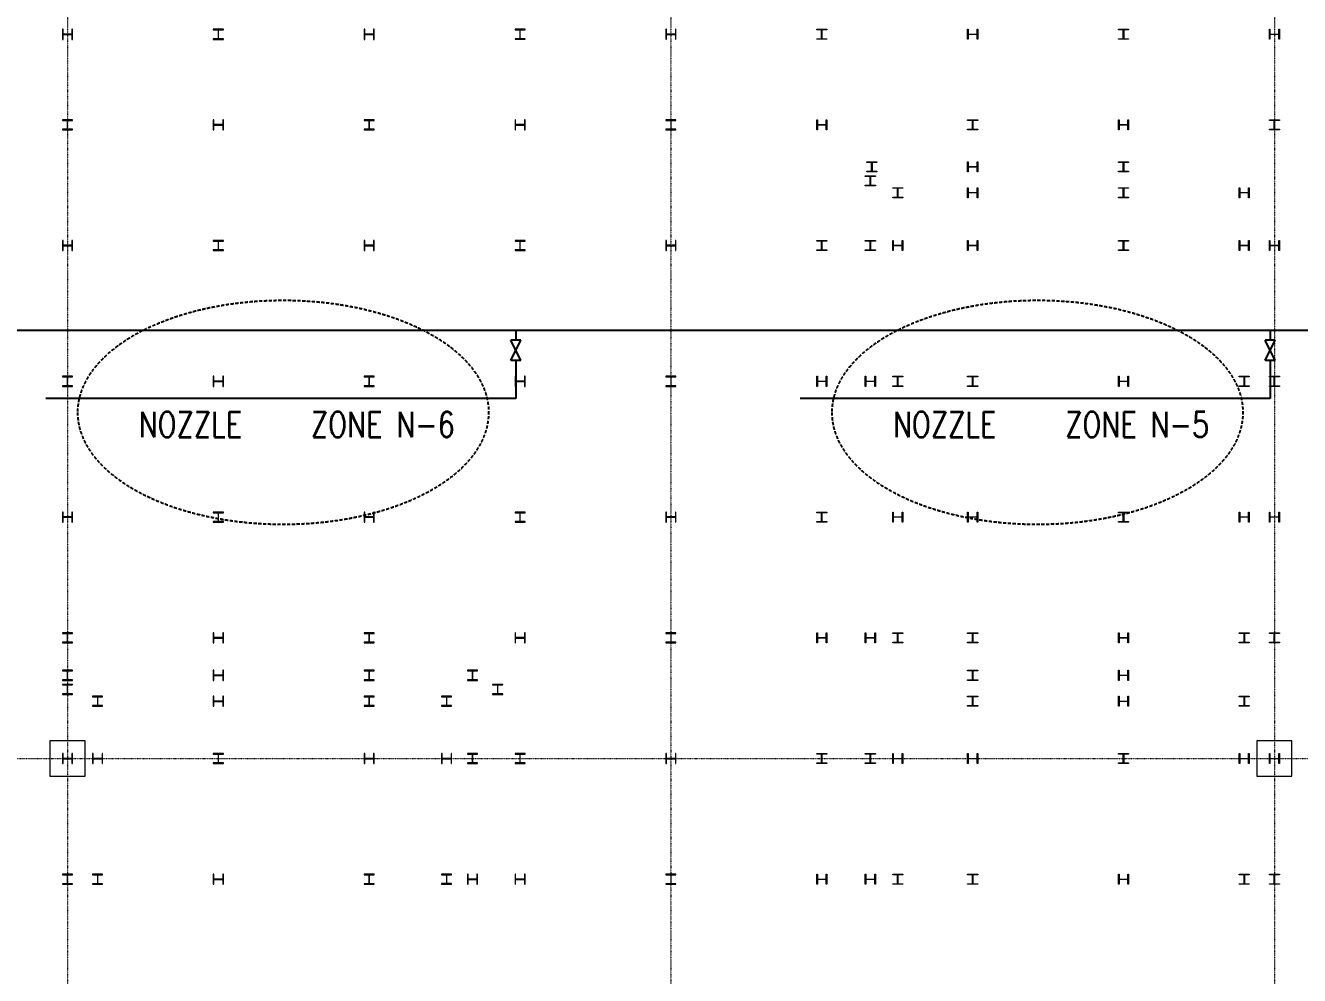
# Model space of a CAD drawing. Extents: x -32000 to 362567, y -29000 to 144214.
# Drawn here: x 126365 to 151700, y 70686 to 89575 of the extents above; entities that cross this region are included whole.
import ezdxf
from ezdxf.enums import TextEntityAlignment as Align

# ---------------------------------------------------------------- set-up
doc = ezdxf.new("R2010")
doc.units = 0
doc.header["$LTSCALE"] = 10
doc.linetypes.add('H12PL25$0$JJP_三點線', pattern=[0.9, 0.3, -0.15, 0, -0.15, 0, -0.15, 0, -0.15])
doc.linetypes.add('XFM1P20-HI FOG-200K$0$HIDDEN', pattern=[9.525, 6.35, -3.175])
for name, color, linetype in [('H12PL25$0$S-COL', 252, 'Continuous'), ('H12PL25$0$S-GRID', 252, 'Continuous'), ('XFM1P20-HI FOG-200K$0$M-CWTR-TEXT', 4, 'Continuous'), ('XFM1P20-HI FOG-200K$0$M-PIPE-CHWR20', 110, 'Continuous'), ('XFM1P20-HI FOG-200K$0$M-PIPE-FITTING', 2, 'Continuous')]:
    doc.layers.add(name, color=color, linetype=linetype)
doc.styles.add('XFM1P20-HI FOG-200K$0$12P7-XCM2P10$0$AA-TXT', font='simplex.shx', dxfattribs={"bigfont": 'china.shx'})

# ---------------------------------------------------------------- blocks, each defined once
blk = doc.blocks.new('H12PL25')
at = {"layer": 'H12PL25$0$S-COL', "lineweight": 0, "flags": 128}
for points in [[(127300, 89499.5), (127288, 89499.5), (127288, 89416.5, -0.41421356), (127275, 89403.5), (127125, 89403.5, -0.41421356), (127112, 89416.5), (127112, 89499.5), (127100, 89499.5), (127100, 89299.5), (127112, 89299.5), (127112, 89382.5, -0.41421356), (127125, 89395.5), (127275, 89395.5, -0.41421356), (127288, 89382.5), (127288, 89299.5), (127300, 89299.5)], [(130300, 89299.5), (130300, 89311.5), (130217, 89311.5, -0.41421356), (130204, 89324.5), (130204, 89474.5, -0.41421356), (130217, 89487.5), (130300, 89487.5), (130300, 89499.5), (130100, 89499.5), (130100, 89487.5), (130183, 89487.5, -0.41421356), (130196, 89474.5), (130196, 89324.5, -0.41421356), (130183, 89311.5), (130100, 89311.5), (130100, 89299.5)], [(133300, 89499.5), (133288, 89499.5), (133288, 89416.5, -0.41421356), (133275, 89403.5), (133125, 89403.5, -0.41421356), (133112, 89416.5), (133112, 89499.5), (133100, 89499.5), (133100, 89299.5), (133112, 89299.5), (133112, 89382.5, -0.41421356), (133125, 89395.5), (133275, 89395.5, -0.41421356), (133288, 89382.5), (133288, 89299.5), (133300, 89299.5)], [(136300, 89300), (136300, 89312), (136217, 89312, -0.41421356), (136204, 89325), (136204, 89475, -0.41421356), (136217, 89488), (136300, 89488), (136300, 89500), (136100, 89500), (136100, 89488), (136183, 89488, -0.41421356), (136196, 89475), (136196, 89325, -0.41421356), (136183, 89312), (136100, 89312), (136100, 89300)], [(139300, 89500), (139288, 89500), (139288, 89417, -0.41421356), (139275, 89404), (139125, 89404, -0.41421356), (139112, 89417), (139112, 89500), (139100, 89500), (139100, 89300), (139112, 89300), (139112, 89383, -0.41421356), (139125, 89396), (139275, 89396, -0.41421356), (139288, 89383), (139288, 89300), (139300, 89300)], [(142100, 89300), (142100, 89312), (142183, 89312, 0.41421356), (142196, 89325), (142196, 89475, 0.41421356), (142183, 89488), (142100, 89488), (142100, 89500), (142300, 89500), (142300, 89488), (142217, 89488, 0.41421356), (142204, 89475), (142204, 89325, 0.41421356), (142217, 89312), (142300, 89312), (142300, 89300)], [(145100, 89500), (145112, 89500), (145112, 89417, 0.41421356), (145125, 89404), (145275, 89404, 0.41421356), (145288, 89417), (145288, 89500), (145300, 89500), (145300, 89300), (145288, 89300), (145288, 89383, 0.41421356), (145275, 89396), (145125, 89396, 0.41421356), (145112, 89383), (145112, 89300), (145100, 89300)], [(148100, 89300), (148100, 89312), (148183, 89312, 0.41421356), (148196, 89325), (148196, 89475, 0.41421356), (148183, 89488), (148100, 89488), (148100, 89500), (148300, 89500), (148300, 89488), (148217, 89488, 0.41421356), (148204, 89475), (148204, 89325, 0.41421356), (148217, 89312), (148300, 89312), (148300, 89300)], [(151100, 89500), (151112, 89500), (151112, 89417, 0.41421356), (151125, 89404), (151275, 89404, 0.41421356), (151288, 89417), (151288, 89500), (151300, 89500), (151300, 89300), (151288, 89300), (151288, 89383, 0.41421356), (151275, 89396), (151125, 89396, 0.41421356), (151112, 89383), (151112, 89300), (151100, 89300)], [(127300, 87500), (127300, 87512), (127217, 87512, -0.41421356), (127204, 87525), (127204, 87675, -0.41421356), (127217, 87688), (127300, 87688), (127300, 87700), (127100, 87700), (127100, 87688), (127183, 87688, -0.41421356), (127196, 87675), (127196, 87525, -0.41421356), (127183, 87512), (127100, 87512), (127100, 87500)], [(130300, 87700), (130288, 87700), (130288, 87617, -0.41421356), (130275, 87604), (130125, 87604, -0.41421356), (130112, 87617), (130112, 87700), (130100, 87700), (130100, 87500), (130112, 87500), (130112, 87583, -0.41421356), (130125, 87596), (130275, 87596, -0.41421356), (130288, 87583), (130288, 87500), (130300, 87500)], [(133300, 87500), (133300, 87512), (133217, 87512, -0.41421356), (133204, 87525), (133204, 87675, -0.41421356), (133217, 87688), (133300, 87688), (133300, 87700), (133100, 87700), (133100, 87688), (133183, 87688, -0.41421356), (133196, 87675), (133196, 87525, -0.41421356), (133183, 87512), (133100, 87512), (133100, 87500)], [(136300, 87700), (136288, 87700), (136288, 87617, -0.41421356), (136275, 87604), (136125, 87604, -0.41421356), (136112, 87617), (136112, 87700), (136100, 87700), (136100, 87500), (136112, 87500), (136112, 87583, -0.41421356), (136125, 87596), (136275, 87596, -0.41421356), (136288, 87583), (136288, 87500), (136300, 87500)], [(139300, 87500), (139300, 87512), (139217, 87512, -0.41421356), (139204, 87525), (139204, 87675, -0.41421356), (139217, 87688), (139300, 87688), (139300, 87700), (139100, 87700), (139100, 87688), (139183, 87688, -0.41421356), (139196, 87675), (139196, 87525, -0.41421356), (139183, 87512), (139100, 87512), (139100, 87500)], [(142100, 87700), (142112, 87700), (142112, 87617, 0.41421356), (142125, 87604), (142275, 87604, 0.41421356), (142288, 87617), (142288, 87700), (142300, 87700), (142300, 87500), (142288, 87500), (142288, 87583, 0.41421356), (142275, 87596), (142125, 87596, 0.41421356), (142112, 87583), (142112, 87500), (142100, 87500)], [(145100, 87500), (145100, 87512), (145183, 87512, 0.41421356), (145196, 87525), (145196, 87675, 0.41421356), (145183, 87688), (145100, 87688), (145100, 87700), (145300, 87700), (145300, 87688), (145217, 87688, 0.41421356), (145204, 87675), (145204, 87525, 0.41421356), (145217, 87512), (145300, 87512), (145300, 87500)], [(148100, 87700), (148112, 87700), (148112, 87617, 0.41421356), (148125, 87604), (148275, 87604, 0.41421356), (148288, 87617), (148288, 87700), (148300, 87700), (148300, 87500), (148288, 87500), (148288, 87583, 0.41421356), (148275, 87596), (148125, 87596, 0.41421356), (148112, 87583), (148112, 87500), (148100, 87500)], [(151100, 87500), (151100, 87512), (151183, 87512, 0.41421356), (151196, 87525), (151196, 87675, 0.41421356), (151183, 87688), (151100, 87688), (151100, 87700), (151300, 87700), (151300, 87688), (151217, 87688, 0.41421356), (151204, 87675), (151204, 87525, 0.41421356), (151217, 87512), (151300, 87512), (151300, 87500)], [(143095, 86665), (143095, 86677), (143178, 86677, 0.41421356), (143191, 86690), (143191, 86840, 0.41421356), (143178, 86853), (143095, 86853), (143095, 86865), (143295, 86865), (143295, 86853), (143212, 86853, 0.41421356), (143199, 86840), (143199, 86690, 0.41421356), (143212, 86677), (143295, 86677), (143295, 86665)], [(145100, 86865), (145112, 86865), (145112, 86782, 0.41421356), (145125, 86769), (145275, 86769, 0.41421356), (145288, 86782), (145288, 86865), (145300, 86865), (145300, 86665), (145288, 86665), (145288, 86748, 0.41421356), (145275, 86761), (145125, 86761, 0.41421356), (145112, 86748), (145112, 86665), (145100, 86665)], [(148100, 86665), (148100, 86677), (148183, 86677, 0.41421356), (148196, 86690), (148196, 86840, 0.41421356), (148183, 86853), (148100, 86853), (148100, 86865), (148300, 86865), (148300, 86853), (148217, 86853, 0.41421356), (148204, 86840), (148204, 86690, 0.41421356), (148217, 86677), (148300, 86677), (148300, 86665)], [(143065, 86385), (143065, 86397), (143148, 86397, 0.41421356), (143161, 86410), (143161, 86560, 0.41421356), (143148, 86573), (143065, 86573), (143065, 86585), (143265, 86585), (143265, 86573), (143182, 86573, 0.41421356), (143169, 86560), (143169, 86410, 0.41421356), (143182, 86397), (143265, 86397), (143265, 86385)], [(143610, 86150), (143610, 86162), (143693, 86162, 0.41421356), (143706, 86175), (143706, 86325, 0.41421356), (143693, 86338), (143610, 86338), (143610, 86350), (143810, 86350), (143810, 86338), (143727, 86338, 0.41421356), (143714, 86325), (143714, 86175, 0.41421356), (143727, 86162), (143810, 86162), (143810, 86150)], [(145100, 86350), (145112, 86350), (145112, 86267, 0.41421356), (145125, 86254), (145275, 86254, 0.41421356), (145288, 86267), (145288, 86350), (145300, 86350), (145300, 86150), (145288, 86150), (145288, 86233, 0.41421356), (145275, 86246), (145125, 86246, 0.41421356), (145112, 86233), (145112, 86150), (145100, 86150)], [(148100, 86150), (148100, 86162), (148183, 86162, 0.41421356), (148196, 86175), (148196, 86325, 0.41421356), (148183, 86338), (148100, 86338), (148100, 86350), (148300, 86350), (148300, 86338), (148217, 86338, 0.41421356), (148204, 86325), (148204, 86175, 0.41421356), (148217, 86162), (148300, 86162), (148300, 86150)], [(150500, 86350), (150512, 86350), (150512, 86267, 0.41421356), (150525, 86254), (150675, 86254, 0.41421356), (150688, 86267), (150688, 86350), (150700, 86350), (150700, 86150), (150688, 86150), (150688, 86233, 0.41421356), (150675, 86246), (150525, 86246, 0.41421356), (150512, 86233), (150512, 86150), (150500, 86150)], [(127300, 85300), (127288, 85300), (127288, 85217, -0.41421356), (127275, 85204), (127125, 85204, -0.41421356), (127112, 85217), (127112, 85300), (127100, 85300), (127100, 85100), (127112, 85100), (127112, 85183, -0.41421356), (127125, 85196), (127275, 85196, -0.41421356), (127288, 85183), (127288, 85100), (127300, 85100)], [(130300, 85100), (130300, 85112), (130217, 85112, -0.41421356), (130204, 85125), (130204, 85275, -0.41421356), (130217, 85288), (130300, 85288), (130300, 85300), (130100, 85300), (130100, 85288), (130183, 85288, -0.41421356), (130196, 85275), (130196, 85125, -0.41421356), (130183, 85112), (130100, 85112), (130100, 85100)], [(133300, 85300), (133288, 85300), (133288, 85217, -0.41421356), (133275, 85204), (133125, 85204, -0.41421356), (133112, 85217), (133112, 85300), (133100, 85300), (133100, 85100), (133112, 85100), (133112, 85183, -0.41421356), (133125, 85196), (133275, 85196, -0.41421356), (133288, 85183), (133288, 85100), (133300, 85100)], [(136300, 85100), (136300, 85112), (136217, 85112, -0.41421356), (136204, 85125), (136204, 85275, -0.41421356), (136217, 85288), (136300, 85288), (136300, 85300), (136100, 85300), (136100, 85288), (136183, 85288, -0.41421356), (136196, 85275), (136196, 85125, -0.41421356), (136183, 85112), (136100, 85112), (136100, 85100)], [(139300, 85300), (139288, 85300), (139288, 85217, -0.41421356), (139275, 85204), (139125, 85204, -0.41421356), (139112, 85217), (139112, 85300), (139100, 85300), (139100, 85100), (139112, 85100), (139112, 85183, -0.41421356), (139125, 85196), (139275, 85196, -0.41421356), (139288, 85183), (139288, 85100), (139300, 85100)], [(142100, 85100), (142100, 85112), (142183, 85112, 0.41421356), (142196, 85125), (142196, 85275, 0.41421356), (142183, 85288), (142100, 85288), (142100, 85300), (142300, 85300), (142300, 85288), (142217, 85288, 0.41421356), (142204, 85275), (142204, 85125, 0.41421356), (142217, 85112), (142300, 85112), (142300, 85100)], [(143065, 85100), (143065, 85112), (143148, 85112, 0.41421356), (143161, 85125), (143161, 85275, 0.41421356), (143148, 85288), (143065, 85288), (143065, 85300), (143265, 85300), (143265, 85288), (143182, 85288, 0.41421356), (143169, 85275), (143169, 85125, 0.41421356), (143182, 85112), (143265, 85112), (143265, 85100)], [(143610, 85300), (143622, 85300), (143622, 85217, 0.41421356), (143635, 85204), (143785, 85204, 0.41421356), (143798, 85217), (143798, 85300), (143810, 85300), (143810, 85100), (143798, 85100), (143798, 85183, 0.41421356), (143785, 85196), (143635, 85196, 0.41421356), (143622, 85183), (143622, 85100), (143610, 85100)], [(145100, 85300), (145112, 85300), (145112, 85217, 0.41421356), (145125, 85204), (145275, 85204, 0.41421356), (145288, 85217), (145288, 85300), (145300, 85300), (145300, 85100), (145288, 85100), (145288, 85183, 0.41421356), (145275, 85196), (145125, 85196, 0.41421356), (145112, 85183), (145112, 85100), (145100, 85100)], [(148100, 85100), (148100, 85112), (148183, 85112, 0.41421356), (148196, 85125), (148196, 85275, 0.41421356), (148183, 85288), (148100, 85288), (148100, 85300), (148300, 85300), (148300, 85288), (148217, 85288, 0.41421356), (148204, 85275), (148204, 85125, 0.41421356), (148217, 85112), (148300, 85112), (148300, 85100)], [(150500, 85300), (150512, 85300), (150512, 85217, 0.41421356), (150525, 85204), (150675, 85204, 0.41421356), (150688, 85217), (150688, 85300), (150700, 85300), (150700, 85100), (150688, 85100), (150688, 85183, 0.41421356), (150675, 85196), (150525, 85196, 0.41421356), (150512, 85183), (150512, 85100), (150500, 85100)], [(151100, 85300), (151112, 85300), (151112, 85217, 0.41421356), (151125, 85204), (151275, 85204, 0.41421356), (151288, 85217), (151288, 85300), (151300, 85300), (151300, 85100), (151288, 85100), (151288, 85183, 0.41421356), (151275, 85196), (151125, 85196, 0.41421356), (151112, 85183), (151112, 85100), (151100, 85100)], [(127300, 82400), (127300, 82412), (127217, 82412, -0.41421356), (127204, 82425), (127204, 82575, -0.41421356), (127217, 82588), (127300, 82588), (127300, 82600), (127100, 82600), (127100, 82588), (127183, 82588, -0.41421356), (127196, 82575), (127196, 82425, -0.41421356), (127183, 82412), (127100, 82412), (127100, 82400)], [(130300, 82600), (130288, 82600), (130288, 82517, -0.41421356), (130275, 82504), (130125, 82504, -0.41421356), (130112, 82517), (130112, 82600), (130100, 82600), (130100, 82400), (130112, 82400), (130112, 82483, -0.41421356), (130125, 82496), (130275, 82496, -0.41421356), (130288, 82483), (130288, 82400), (130300, 82400)], [(133300, 82400), (133300, 82412), (133217, 82412, -0.41421356), (133204, 82425), (133204, 82575, -0.41421356), (133217, 82588), (133300, 82588), (133300, 82600), (133100, 82600), (133100, 82588), (133183, 82588, -0.41421356), (133196, 82575), (133196, 82425, -0.41421356), (133183, 82412), (133100, 82412), (133100, 82400)], [(136300, 82600), (136288, 82600), (136288, 82517, -0.41421356), (136275, 82504), (136125, 82504, -0.41421356), (136112, 82517), (136112, 82600), (136100, 82600), (136100, 82400), (136112, 82400), (136112, 82483, -0.41421356), (136125, 82496), (136275, 82496, -0.41421356), (136288, 82483), (136288, 82400), (136300, 82400)], [(139300, 82400), (139300, 82412), (139217, 82412, -0.41421356), (139204, 82425), (139204, 82575, -0.41421356), (139217, 82588), (139300, 82588), (139300, 82600), (139100, 82600), (139100, 82588), (139183, 82588, -0.41421356), (139196, 82575), (139196, 82425, -0.41421356), (139183, 82412), (139100, 82412), (139100, 82400)], [(142100, 82600), (142112, 82600), (142112, 82517, 0.41421356), (142125, 82504), (142275, 82504, 0.41421356), (142288, 82517), (142288, 82600), (142300, 82600), (142300, 82400), (142288, 82400), (142288, 82483, 0.41421356), (142275, 82496), (142125, 82496, 0.41421356), (142112, 82483), (142112, 82400), (142100, 82400)], [(143065, 82600), (143077, 82600), (143077, 82517, 0.41421356), (143090, 82504), (143240, 82504, 0.41421356), (143253, 82517), (143253, 82600), (143265, 82600), (143265, 82400), (143253, 82400), (143253, 82483, 0.41421356), (143240, 82496), (143090, 82496, 0.41421356), (143077, 82483), (143077, 82400), (143065, 82400)], [(143610, 82400), (143610, 82412), (143693, 82412, 0.41421356), (143706, 82425), (143706, 82575, 0.41421356), (143693, 82588), (143610, 82588), (143610, 82600), (143810, 82600), (143810, 82588), (143727, 82588, 0.41421356), (143714, 82575), (143714, 82425, 0.41421356), (143727, 82412), (143810, 82412), (143810, 82400)], [(145100, 82400), (145100, 82412), (145183, 82412, 0.41421356), (145196, 82425), (145196, 82575, 0.41421356), (145183, 82588), (145100, 82588), (145100, 82600), (145300, 82600), (145300, 82588), (145217, 82588, 0.41421356), (145204, 82575), (145204, 82425, 0.41421356), (145217, 82412), (145300, 82412), (145300, 82400)], [(148100, 82600), (148112, 82600), (148112, 82517, 0.41421356), (148125, 82504), (148275, 82504, 0.41421356), (148288, 82517), (148288, 82600), (148300, 82600), (148300, 82400), (148288, 82400), (148288, 82483, 0.41421356), (148275, 82496), (148125, 82496, 0.41421356), (148112, 82483), (148112, 82400), (148100, 82400)], [(150500, 82400), (150500, 82412), (150583, 82412, 0.41421356), (150596, 82425), (150596, 82575, 0.41421356), (150583, 82588), (150500, 82588), (150500, 82600), (150700, 82600), (150700, 82588), (150617, 82588, 0.41421356), (150604, 82575), (150604, 82425, 0.41421356), (150617, 82412), (150700, 82412), (150700, 82400)], [(151100, 82400), (151100, 82412), (151183, 82412, 0.41421356), (151196, 82425), (151196, 82575, 0.41421356), (151183, 82588), (151100, 82588), (151100, 82600), (151300, 82600), (151300, 82588), (151217, 82588, 0.41421356), (151204, 82575), (151204, 82425, 0.41421356), (151217, 82412), (151300, 82412), (151300, 82400)], [(127300, 79900), (127288, 79900), (127288, 79817, -0.41421356), (127275, 79804), (127125, 79804, -0.41421356), (127112, 79817), (127112, 79900), (127100, 79900), (127100, 79700), (127112, 79700), (127112, 79783, -0.41421356), (127125, 79796), (127275, 79796, -0.41421356), (127288, 79783), (127288, 79700), (127300, 79700)], [(130300, 79700), (130300, 79712), (130217, 79712, -0.41421356), (130204, 79725), (130204, 79875, -0.41421356), (130217, 79888), (130300, 79888), (130300, 79900), (130100, 79900), (130100, 79888), (130183, 79888, -0.41421356), (130196, 79875), (130196, 79725, -0.41421356), (130183, 79712), (130100, 79712), (130100, 79700)], [(133300, 79900), (133288, 79900), (133288, 79817, -0.41421356), (133275, 79804), (133125, 79804, -0.41421356), (133112, 79817), (133112, 79900), (133100, 79900), (133100, 79700), (133112, 79700), (133112, 79783, -0.41421356), (133125, 79796), (133275, 79796, -0.41421356), (133288, 79783), (133288, 79700), (133300, 79700)], [(136300, 79700), (136300, 79712), (136217, 79712, -0.41421356), (136204, 79725), (136204, 79875, -0.41421356), (136217, 79888), (136300, 79888), (136300, 79900), (136100, 79900), (136100, 79888), (136183, 79888, -0.41421356), (136196, 79875), (136196, 79725, -0.41421356), (136183, 79712), (136100, 79712), (136100, 79700)], [(139300, 79900), (139288, 79900), (139288, 79817, -0.41421356), (139275, 79804), (139125, 79804, -0.41421356), (139112, 79817), (139112, 79900), (139100, 79900), (139100, 79700), (139112, 79700), (139112, 79783, -0.41421356), (139125, 79796), (139275, 79796, -0.41421356), (139288, 79783), (139288, 79700), (139300, 79700)], [(142100, 79700), (142100, 79712), (142183, 79712, 0.41421356), (142196, 79725), (142196, 79875, 0.41421356), (142183, 79888), (142100, 79888), (142100, 79900), (142300, 79900), (142300, 79888), (142217, 79888, 0.41421356), (142204, 79875), (142204, 79725, 0.41421356), (142217, 79712), (142300, 79712), (142300, 79700)], [(143610, 79900), (143622, 79900), (143622, 79817, 0.41421356), (143635, 79804), (143785, 79804, 0.41421356), (143798, 79817), (143798, 79900), (143810, 79900), (143810, 79700), (143798, 79700), (143798, 79783, 0.41421356), (143785, 79796), (143635, 79796, 0.41421356), (143622, 79783), (143622, 79700), (143610, 79700)], [(145100, 79900), (145112, 79900), (145112, 79817, 0.41421356), (145125, 79804), (145275, 79804, 0.41421356), (145288, 79817), (145288, 79900), (145300, 79900), (145300, 79700), (145288, 79700), (145288, 79783, 0.41421356), (145275, 79796), (145125, 79796, 0.41421356), (145112, 79783), (145112, 79700), (145100, 79700)], [(148100, 79700), (148100, 79712), (148183, 79712, 0.41421356), (148196, 79725), (148196, 79875, 0.41421356), (148183, 79888), (148100, 79888), (148100, 79900), (148300, 79900), (148300, 79888), (148217, 79888, 0.41421356), (148204, 79875), (148204, 79725, 0.41421356), (148217, 79712), (148300, 79712), (148300, 79700)], [(150500, 79900), (150512, 79900), (150512, 79817, 0.41421356), (150525, 79804), (150675, 79804, 0.41421356), (150688, 79817), (150688, 79900), (150700, 79900), (150700, 79700), (150688, 79700), (150688, 79783, 0.41421356), (150675, 79796), (150525, 79796, 0.41421356), (150512, 79783), (150512, 79700), (150500, 79700)], [(151100, 79900), (151112, 79900), (151112, 79817, 0.41421356), (151125, 79804), (151275, 79804, 0.41421356), (151288, 79817), (151288, 79900), (151300, 79900), (151300, 79700), (151288, 79700), (151288, 79783, 0.41421356), (151275, 79796), (151125, 79796, 0.41421356), (151112, 79783), (151112, 79700), (151100, 79700)], [(127300, 77300), (127300, 77312), (127217, 77312, -0.41421356), (127204, 77325), (127204, 77475, -0.41421356), (127217, 77488), (127300, 77488), (127300, 77500), (127100, 77500), (127100, 77488), (127183, 77488, -0.41421356), (127196, 77475), (127196, 77325, -0.41421356), (127183, 77312), (127100, 77312), (127100, 77300)], [(130300, 77500), (130288, 77500), (130288, 77417, -0.41421356), (130275, 77404), (130125, 77404, -0.41421356), (130112, 77417), (130112, 77500), (130100, 77500), (130100, 77300), (130112, 77300), (130112, 77383, -0.41421356), (130125, 77396), (130275, 77396, -0.41421356), (130288, 77383), (130288, 77300), (130300, 77300)], [(133300, 77300), (133300, 77312), (133217, 77312, -0.41421356), (133204, 77325), (133204, 77475, -0.41421356), (133217, 77488), (133300, 77488), (133300, 77500), (133100, 77500), (133100, 77488), (133183, 77488, -0.41421356), (133196, 77475), (133196, 77325, -0.41421356), (133183, 77312), (133100, 77312), (133100, 77300)], [(136300, 77500), (136288, 77500), (136288, 77417, -0.41421356), (136275, 77404), (136125, 77404, -0.41421356), (136112, 77417), (136112, 77500), (136100, 77500), (136100, 77300), (136112, 77300), (136112, 77383, -0.41421356), (136125, 77396), (136275, 77396, -0.41421356), (136288, 77383), (136288, 77300), (136300, 77300)], [(139300, 77300), (139300, 77312), (139217, 77312, -0.41421356), (139204, 77325), (139204, 77475, -0.41421356), (139217, 77488), (139300, 77488), (139300, 77500), (139100, 77500), (139100, 77488), (139183, 77488, -0.41421356), (139196, 77475), (139196, 77325, -0.41421356), (139183, 77312), (139100, 77312), (139100, 77300)], [(142100, 77500), (142112, 77500), (142112, 77417, 0.41421356), (142125, 77404), (142275, 77404, 0.41421356), (142288, 77417), (142288, 77500), (142300, 77500), (142300, 77300), (142288, 77300), (142288, 77383, 0.41421356), (142275, 77396), (142125, 77396, 0.41421356), (142112, 77383), (142112, 77300), (142100, 77300)], [(143065, 77500), (143077, 77500), (143077, 77417, 0.41421356), (143090, 77404), (143240, 77404, 0.41421356), (143253, 77417), (143253, 77500), (143265, 77500), (143265, 77300), (143253, 77300), (143253, 77383, 0.41421356), (143240, 77396), (143090, 77396, 0.41421356), (143077, 77383), (143077, 77300), (143065, 77300)], [(143610, 77300), (143610, 77312), (143693, 77312, 0.41421356), (143706, 77325), (143706, 77475, 0.41421356), (143693, 77488), (143610, 77488), (143610, 77500), (143810, 77500), (143810, 77488), (143727, 77488, 0.41421356), (143714, 77475), (143714, 77325, 0.41421356), (143727, 77312), (143810, 77312), (143810, 77300)], [(145100, 77300), (145100, 77312), (145183, 77312, 0.41421356), (145196, 77325), (145196, 77475, 0.41421356), (145183, 77488), (145100, 77488), (145100, 77500), (145300, 77500), (145300, 77488), (145217, 77488, 0.41421356), (145204, 77475), (145204, 77325, 0.41421356), (145217, 77312), (145300, 77312), (145300, 77300)], [(148100, 77500), (148112, 77500), (148112, 77417, 0.41421356), (148125, 77404), (148275, 77404, 0.41421356), (148288, 77417), (148288, 77500), (148300, 77500), (148300, 77300), (148288, 77300), (148288, 77383, 0.41421356), (148275, 77396), (148125, 77396, 0.41421356), (148112, 77383), (148112, 77300), (148100, 77300)], [(150500, 77300), (150500, 77312), (150583, 77312, 0.41421356), (150596, 77325), (150596, 77475, 0.41421356), (150583, 77488), (150500, 77488), (150500, 77500), (150700, 77500), (150700, 77488), (150617, 77488, 0.41421356), (150604, 77475), (150604, 77325, 0.41421356), (150617, 77312), (150700, 77312), (150700, 77300)], [(151100, 77300), (151100, 77312), (151183, 77312, 0.41421356), (151196, 77325), (151196, 77475, 0.41421356), (151183, 77488), (151100, 77488), (151100, 77500), (151300, 77500), (151300, 77488), (151217, 77488, 0.41421356), (151204, 77475), (151204, 77325, 0.41421356), (151217, 77312), (151300, 77312), (151300, 77300)], [(127300, 76555), (127300, 76567), (127217, 76567, -0.41421356), (127204, 76580), (127204, 76730, -0.41421356), (127217, 76743), (127300, 76743), (127300, 76755), (127100, 76755), (127100, 76743), (127183, 76743, -0.41421356), (127196, 76730), (127196, 76580, -0.41421356), (127183, 76567), (127100, 76567), (127100, 76555)], [(130300, 76755), (130288, 76755), (130288, 76672, -0.41421356), (130275, 76659), (130125, 76659, -0.41421356), (130112, 76672), (130112, 76755), (130100, 76755), (130100, 76555), (130112, 76555), (130112, 76638, -0.41421356), (130125, 76651), (130275, 76651, -0.41421356), (130288, 76638), (130288, 76555), (130300, 76555)], [(133300, 76555), (133300, 76567), (133217, 76567, -0.41421356), (133204, 76580), (133204, 76730, -0.41421356), (133217, 76743), (133300, 76743), (133300, 76755), (133100, 76755), (133100, 76743), (133183, 76743, -0.41421356), (133196, 76730), (133196, 76580, -0.41421356), (133183, 76567), (133100, 76567), (133100, 76555)], [(135355, 76555), (135355, 76567), (135272, 76567, -0.41421356), (135259, 76580), (135259, 76730, -0.41421356), (135272, 76743), (135355, 76743), (135355, 76755), (135155, 76755), (135155, 76743), (135238, 76743, -0.41421356), (135251, 76730), (135251, 76580, -0.41421356), (135238, 76567), (135155, 76567), (135155, 76555)], [(145100, 76555), (145100, 76567), (145183, 76567, 0.41421356), (145196, 76580), (145196, 76730, 0.41421356), (145183, 76743), (145100, 76743), (145100, 76755), (145300, 76755), (145300, 76743), (145217, 76743, 0.41421356), (145204, 76730), (145204, 76580, 0.41421356), (145217, 76567), (145300, 76567), (145300, 76555)], [(148100, 76755), (148112, 76755), (148112, 76672, 0.41421356), (148125, 76659), (148275, 76659, 0.41421356), (148288, 76672), (148288, 76755), (148300, 76755), (148300, 76555), (148288, 76555), (148288, 76638, 0.41421356), (148275, 76651), (148125, 76651, 0.41421356), (148112, 76638), (148112, 76555), (148100, 76555)], [(127300, 76275), (127300, 76287), (127217, 76287, -0.41421356), (127204, 76300), (127204, 76450, -0.41421356), (127217, 76463), (127300, 76463), (127300, 76475), (127100, 76475), (127100, 76463), (127183, 76463, -0.41421356), (127196, 76450), (127196, 76300, -0.41421356), (127183, 76287), (127100, 76287), (127100, 76275)], [(135855, 76275), (135855, 76287), (135772, 76287, -0.41421356), (135759, 76300), (135759, 76450, -0.41421356), (135772, 76463), (135855, 76463), (135855, 76475), (135655, 76475), (135655, 76463), (135738, 76463, -0.41421356), (135751, 76450), (135751, 76300, -0.41421356), (135738, 76287), (135655, 76287), (135655, 76275)], [(127900, 76040), (127900, 76052), (127817, 76052, -0.41421356), (127804, 76065), (127804, 76215, -0.41421356), (127817, 76228), (127900, 76228), (127900, 76240), (127700, 76240), (127700, 76228), (127783, 76228, -0.41421356), (127796, 76215), (127796, 76065, -0.41421356), (127783, 76052), (127700, 76052), (127700, 76040)], [(130300, 76240), (130288, 76240), (130288, 76157, -0.41421356), (130275, 76144), (130125, 76144, -0.41421356), (130112, 76157), (130112, 76240), (130100, 76240), (130100, 76040), (130112, 76040), (130112, 76123, -0.41421356), (130125, 76136), (130275, 76136, -0.41421356), (130288, 76123), (130288, 76040), (130300, 76040)], [(133300, 76040), (133300, 76052), (133217, 76052, -0.41421356), (133204, 76065), (133204, 76215, -0.41421356), (133217, 76228), (133300, 76228), (133300, 76240), (133100, 76240), (133100, 76228), (133183, 76228, -0.41421356), (133196, 76215), (133196, 76065, -0.41421356), (133183, 76052), (133100, 76052), (133100, 76040)], [(134840, 76040), (134840, 76052), (134757, 76052, -0.41421356), (134744, 76065), (134744, 76215, -0.41421356), (134757, 76228), (134840, 76228), (134840, 76240), (134640, 76240), (134640, 76228), (134723, 76228, -0.41421356), (134736, 76215), (134736, 76065, -0.41421356), (134723, 76052), (134640, 76052), (134640, 76040)], [(145100, 76040), (145100, 76052), (145183, 76052, 0.41421356), (145196, 76065), (145196, 76215, 0.41421356), (145183, 76228), (145100, 76228), (145100, 76240), (145300, 76240), (145300, 76228), (145217, 76228, 0.41421356), (145204, 76215), (145204, 76065, 0.41421356), (145217, 76052), (145300, 76052), (145300, 76040)], [(148100, 76240), (148112, 76240), (148112, 76157, 0.41421356), (148125, 76144), (148275, 76144, 0.41421356), (148288, 76157), (148288, 76240), (148300, 76240), (148300, 76040), (148288, 76040), (148288, 76123, 0.41421356), (148275, 76136), (148125, 76136, 0.41421356), (148112, 76123), (148112, 76040), (148100, 76040)], [(150500, 76040), (150500, 76052), (150583, 76052, 0.41421356), (150596, 76065), (150596, 76215, 0.41421356), (150583, 76228), (150500, 76228), (150500, 76240), (150700, 76240), (150700, 76228), (150617, 76228, 0.41421356), (150604, 76215), (150604, 76065, 0.41421356), (150617, 76052), (150700, 76052), (150700, 76040)], [(127300, 75100), (127288, 75100), (127288, 75017, -0.41421356), (127275, 75004), (127125, 75004, -0.41421356), (127112, 75017), (127112, 75100), (127100, 75100), (127100, 74900), (127112, 74900), (127112, 74983, -0.41421356), (127125, 74996), (127275, 74996, -0.41421356), (127288, 74983), (127288, 74900), (127300, 74900)], [(127900, 75100), (127888, 75100), (127888, 75017, -0.41421356), (127875, 75004), (127725, 75004, -0.41421356), (127712, 75017), (127712, 75100), (127700, 75100), (127700, 74900), (127712, 74900), (127712, 74983, -0.41421356), (127725, 74996), (127875, 74996, -0.41421356), (127888, 74983), (127888, 74900), (127900, 74900)], [(130300, 74900), (130300, 74912), (130217, 74912, -0.41421356), (130204, 74925), (130204, 75075, -0.41421356), (130217, 75088), (130300, 75088), (130300, 75100), (130100, 75100), (130100, 75088), (130183, 75088, -0.41421356), (130196, 75075), (130196, 74925, -0.41421356), (130183, 74912), (130100, 74912), (130100, 74900)], [(133300, 75100), (133288, 75100), (133288, 75017, -0.41421356), (133275, 75004), (133125, 75004, -0.41421356), (133112, 75017), (133112, 75100), (133100, 75100), (133100, 74900), (133112, 74900), (133112, 74983, -0.41421356), (133125, 74996), (133275, 74996, -0.41421356), (133288, 74983), (133288, 74900), (133300, 74900)], [(134840, 75100), (134828, 75100), (134828, 75017, -0.41421356), (134815, 75004), (134665, 75004, -0.41421356), (134652, 75017), (134652, 75100), (134640, 75100), (134640, 74900), (134652, 74900), (134652, 74983, -0.41421356), (134665, 74996), (134815, 74996, -0.41421356), (134828, 74983), (134828, 74900), (134840, 74900)], [(135355, 74900), (135355, 74912), (135272, 74912, -0.41421356), (135259, 74925), (135259, 75075, -0.41421356), (135272, 75088), (135355, 75088), (135355, 75100), (135155, 75100), (135155, 75088), (135238, 75088, -0.41421356), (135251, 75075), (135251, 74925, -0.41421356), (135238, 74912), (135155, 74912), (135155, 74900)], [(136300, 74900), (136300, 74912), (136217, 74912, -0.41421356), (136204, 74925), (136204, 75075, -0.41421356), (136217, 75088), (136300, 75088), (136300, 75100), (136100, 75100), (136100, 75088), (136183, 75088, -0.41421356), (136196, 75075), (136196, 74925, -0.41421356), (136183, 74912), (136100, 74912), (136100, 74900)], [(139300, 75100), (139288, 75100), (139288, 75017, -0.41421356), (139275, 75004), (139125, 75004, -0.41421356), (139112, 75017), (139112, 75100), (139100, 75100), (139100, 74900), (139112, 74900), (139112, 74983, -0.41421356), (139125, 74996), (139275, 74996, -0.41421356), (139288, 74983), (139288, 74900), (139300, 74900)], [(142100, 74900), (142100, 74912), (142183, 74912, 0.41421356), (142196, 74925), (142196, 75075, 0.41421356), (142183, 75088), (142100, 75088), (142100, 75100), (142300, 75100), (142300, 75088), (142217, 75088, 0.41421356), (142204, 75075), (142204, 74925, 0.41421356), (142217, 74912), (142300, 74912), (142300, 74900)], [(143065, 74900), (143065, 74912), (143148, 74912, 0.41421356), (143161, 74925), (143161, 75075, 0.41421356), (143148, 75088), (143065, 75088), (143065, 75100), (143265, 75100), (143265, 75088), (143182, 75088, 0.41421356), (143169, 75075), (143169, 74925, 0.41421356), (143182, 74912), (143265, 74912), (143265, 74900)], [(143610, 75100), (143622, 75100), (143622, 75017, 0.41421356), (143635, 75004), (143785, 75004, 0.41421356), (143798, 75017), (143798, 75100), (143810, 75100), (143810, 74900), (143798, 74900), (143798, 74983, 0.41421356), (143785, 74996), (143635, 74996, 0.41421356), (143622, 74983), (143622, 74900), (143610, 74900)], [(145100, 75100), (145112, 75100), (145112, 75017, 0.41421356), (145125, 75004), (145275, 75004, 0.41421356), (145288, 75017), (145288, 75100), (145300, 75100), (145300, 74900), (145288, 74900), (145288, 74983, 0.41421356), (145275, 74996), (145125, 74996, 0.41421356), (145112, 74983), (145112, 74900), (145100, 74900)], [(148100, 74900), (148100, 74912), (148183, 74912, 0.41421356), (148196, 74925), (148196, 75075, 0.41421356), (148183, 75088), (148100, 75088), (148100, 75100), (148300, 75100), (148300, 75088), (148217, 75088, 0.41421356), (148204, 75075), (148204, 74925, 0.41421356), (148217, 74912), (148300, 74912), (148300, 74900)], [(150500, 75100), (150512, 75100), (150512, 75017, 0.41421356), (150525, 75004), (150675, 75004, 0.41421356), (150688, 75017), (150688, 75100), (150700, 75100), (150700, 74900), (150688, 74900), (150688, 74983, 0.41421356), (150675, 74996), (150525, 74996, 0.41421356), (150512, 74983), (150512, 74900), (150500, 74900)], [(151100, 75100), (151112, 75100), (151112, 75017, 0.41421356), (151125, 75004), (151275, 75004, 0.41421356), (151288, 75017), (151288, 75100), (151300, 75100), (151300, 74900), (151288, 74900), (151288, 74983, 0.41421356), (151275, 74996), (151125, 74996, 0.41421356), (151112, 74983), (151112, 74900), (151100, 74900)], [(127300, 72500), (127300, 72512), (127217, 72512, -0.41421356), (127204, 72525), (127204, 72675, -0.41421356), (127217, 72688), (127300, 72688), (127300, 72700), (127100, 72700), (127100, 72688), (127183, 72688, -0.41421356), (127196, 72675), (127196, 72525, -0.41421356), (127183, 72512), (127100, 72512), (127100, 72500)], [(127900, 72500), (127900, 72512), (127817, 72512, -0.41421356), (127804, 72525), (127804, 72675, -0.41421356), (127817, 72688), (127900, 72688), (127900, 72700), (127700, 72700), (127700, 72688), (127783, 72688, -0.41421356), (127796, 72675), (127796, 72525, -0.41421356), (127783, 72512), (127700, 72512), (127700, 72500)], [(130300, 72700), (130288, 72700), (130288, 72617, -0.41421356), (130275, 72604), (130125, 72604, -0.41421356), (130112, 72617), (130112, 72700), (130100, 72700), (130100, 72500), (130112, 72500), (130112, 72583, -0.41421356), (130125, 72596), (130275, 72596, -0.41421356), (130288, 72583), (130288, 72500), (130300, 72500)], [(133300, 72500), (133300, 72512), (133217, 72512, -0.41421356), (133204, 72525), (133204, 72675, -0.41421356), (133217, 72688), (133300, 72688), (133300, 72700), (133100, 72700), (133100, 72688), (133183, 72688, -0.41421356), (133196, 72675), (133196, 72525, -0.41421356), (133183, 72512), (133100, 72512), (133100, 72500)], [(134840, 72502), (134840, 72514), (134757, 72514, -0.41421356), (134744, 72527), (134744, 72677, -0.41421356), (134757, 72690), (134840, 72690), (134840, 72702), (134640, 72702), (134640, 72690), (134723, 72690, -0.41421356), (134736, 72677), (134736, 72527, -0.41421356), (134723, 72514), (134640, 72514), (134640, 72502)], [(135355, 72700), (135343, 72700), (135343, 72617, -0.41421356), (135330, 72604), (135180, 72604, -0.41421356), (135167, 72617), (135167, 72700), (135155, 72700), (135155, 72500), (135167, 72500), (135167, 72583, -0.41421356), (135180, 72596), (135330, 72596, -0.41421356), (135343, 72583), (135343, 72500), (135355, 72500)], [(136300, 72700), (136288, 72700), (136288, 72617, -0.41421356), (136275, 72604), (136125, 72604, -0.41421356), (136112, 72617), (136112, 72700), (136100, 72700), (136100, 72500), (136112, 72500), (136112, 72583, -0.41421356), (136125, 72596), (136275, 72596, -0.41421356), (136288, 72583), (136288, 72500), (136300, 72500)], [(139300, 72500), (139300, 72512), (139217, 72512, -0.41421356), (139204, 72525), (139204, 72675, -0.41421356), (139217, 72688), (139300, 72688), (139300, 72700), (139100, 72700), (139100, 72688), (139183, 72688, -0.41421356), (139196, 72675), (139196, 72525, -0.41421356), (139183, 72512), (139100, 72512), (139100, 72500)], [(142100, 72700), (142112, 72700), (142112, 72617, 0.41421356), (142125, 72604), (142275, 72604, 0.41421356), (142288, 72617), (142288, 72700), (142300, 72700), (142300, 72500), (142288, 72500), (142288, 72583, 0.41421356), (142275, 72596), (142125, 72596, 0.41421356), (142112, 72583), (142112, 72500), (142100, 72500)], [(143065, 72700), (143077, 72700), (143077, 72617, 0.41421356), (143090, 72604), (143240, 72604, 0.41421356), (143253, 72617), (143253, 72700), (143265, 72700), (143265, 72500), (143253, 72500), (143253, 72583, 0.41421356), (143240, 72596), (143090, 72596, 0.41421356), (143077, 72583), (143077, 72500), (143065, 72500)], [(143610, 72500), (143610, 72512), (143693, 72512, 0.41421356), (143706, 72525), (143706, 72675, 0.41421356), (143693, 72688), (143610, 72688), (143610, 72700), (143810, 72700), (143810, 72688), (143727, 72688, 0.41421356), (143714, 72675), (143714, 72525, 0.41421356), (143727, 72512), (143810, 72512), (143810, 72500)], [(145100, 72500), (145100, 72512), (145183, 72512, 0.41421356), (145196, 72525), (145196, 72675, 0.41421356), (145183, 72688), (145100, 72688), (145100, 72700), (145300, 72700), (145300, 72688), (145217, 72688, 0.41421356), (145204, 72675), (145204, 72525, 0.41421356), (145217, 72512), (145300, 72512), (145300, 72500)], [(148100, 72700), (148112, 72700), (148112, 72617, 0.41421356), (148125, 72604), (148275, 72604, 0.41421356), (148288, 72617), (148288, 72700), (148300, 72700), (148300, 72500), (148288, 72500), (148288, 72583, 0.41421356), (148275, 72596), (148125, 72596, 0.41421356), (148112, 72583), (148112, 72500), (148100, 72500)], [(150500, 72500), (150500, 72512), (150583, 72512, 0.41421356), (150596, 72525), (150596, 72675, 0.41421356), (150583, 72688), (150500, 72688), (150500, 72700), (150700, 72700), (150700, 72688), (150617, 72688, 0.41421356), (150604, 72675), (150604, 72525, 0.41421356), (150617, 72512), (150700, 72512), (150700, 72500)], [(151100, 72500), (151100, 72512), (151183, 72512, 0.41421356), (151196, 72525), (151196, 72675, 0.41421356), (151183, 72688), (151100, 72688), (151100, 72700), (151300, 72700), (151300, 72688), (151217, 72688, 0.41421356), (151204, 72675), (151204, 72525, 0.41421356), (151217, 72512), (151300, 72512), (151300, 72500)]]:
    blk.add_lwpolyline(points, format="xyb", close=True, dxfattribs=at)
for points in [[(126850, 74650), (127550, 74650), (127550, 75350), (126850, 75350)], [(150850, 74650), (151550, 74650), (151550, 75350), (150850, 75350)]]:
    blk.add_lwpolyline(points, close=True, dxfattribs=at)
at = {"layer": 'H12PL25$0$S-GRID', "linetype": 'H12PL25$0$JJP_三點線', "lineweight": 0}
for p, q in [((127200, 128250), (127200, -28000)), ((139200, 128250), (139200, -28000)), ((151200, 128250), (151200, -28000)), ((-29000, 75000), (289600, 75000))]:
    blk.add_line(p, q, dxfattribs=at)
blk = doc.blocks.new('XFM1P20-HI FOG-200K$0$A$Ce98573ec')
at = {"layer": 'XFM1P20-HI FOG-200K$0$M-PIPE-FITTING', "ltscale": 0.1}
for p, q in [((2, 0), (0, 4)), ((0, 0), (2, 4)), ((0, 4), (2, 4)), ((0, 0), (2, 0))]:
    blk.add_line(p, q, dxfattribs=at)
blk = doc.blocks.new('XFM1P20-HI FOG-200K')
at = {"layer": 'XFM1P20-HI FOG-200K$0$M-PIPE-CHWR20'}
for p, q in [((175590, 83510), (20101, 83510)), ((136116, 83510), (136116, 83317)), ((151114, 83510), (151114, 83317)), ((136116, 82917), (136116, 82160)), ((151114, 82917), (151114, 82160)), ((136116, 82160), (126771, 82160)), ((151114, 82160), (141770, 82160))]:
    blk.add_line(p, q, dxfattribs=at)
at = {"layer": 'XFM1P20-HI FOG-200K$0$M-PIPE-CHWR20', "color": 1, "linetype": 'XFM1P20-HI FOG-200K$0$HIDDEN', "extrusion": (0, 0, -1)}
for centre in [(131491, 81882), (146490, 81882)]:
    blk.add_ellipse(centre, major_axis=(-4090, 0), ratio=0.543579, dxfattribs=at)
at = {"xscale": -100, "yscale": 100, "zscale": 100}
for p in [(136216, 82917), (151214, 82917)]:
    blk.add_blockref('XFM1P20-HI FOG-200K$0$A$Ce98573ec', p, dxfattribs=at)
at = {"layer": 'XFM1P20-HI FOG-200K$0$M-CWTR-TEXT', "style": 'XFM1P20-HI FOG-200K$0$12P7-XCM2P10$0$AA-TXT', "width": 0.8}
for s, p in [('NOZZLE', (128615, 81641)), ('ZONE N-6', (132041, 81641)), ('NOZZLE', (143614, 81641)), ('ZONE N-5', (147040, 81641))]:
    blk.add_text(s, height=500, dxfattribs=at).set_placement(p, align=Align.MIDDLE_LEFT)

msp = doc.modelspace()

# ---------------------------------------------------------------- block references
msp.add_blockref('H12PL25', (0, 0))

# ---------------------------------------------------------------- next in the draw order: block references
msp.add_blockref('XFM1P20-HI FOG-200K', (0, 0))

doc.saveas('drawing.dxf')
